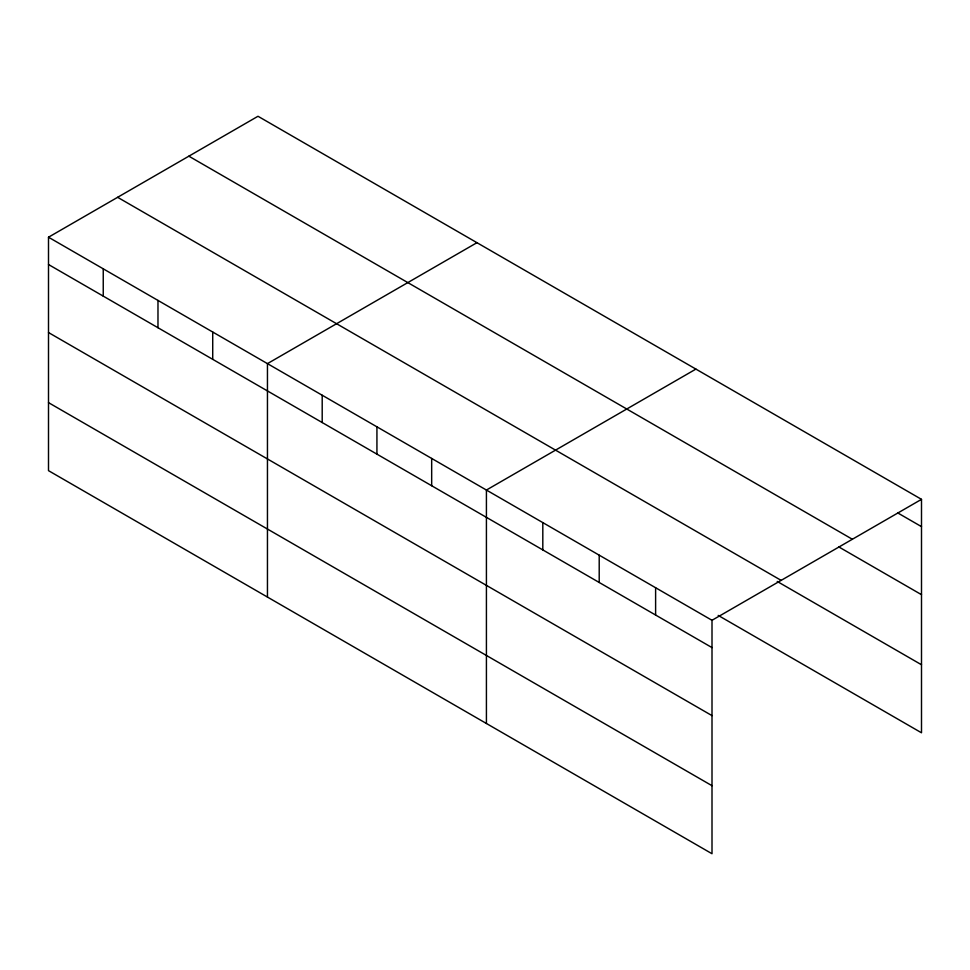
<?xml version="1.0" encoding="UTF-8"?>
<svg xmlns="http://www.w3.org/2000/svg" width="970" height="970" viewBox="0 0 970 970"><rect width="100%" height="100%" fill="white"/><g stroke="black" fill="none" stroke-linecap="round" stroke-linejoin="round"><path stroke-width="1.45" d="M48.5 237.213L712.004 620.291L712.004 853.733L48.5 470.656L48.5 237.213L257.996 116.267L921.5 499.344L921.5 732.786L718.2 615.404M476.949 242.682L267.453 363.629L267.453 597.071M695.902 369.097L486.419 490.044L486.419 723.487M712.004 620.291L921.5 499.344M897.893 513.009L921.5 526.637M188.859 156.182L852.363 539.259M838.868 546.959L921.5 594.671M117.637 197.31L781.141 580.375M777.225 581.454L921.5 664.753M48.5 264.519L712.004 647.596M48.5 332.54L712.004 715.617M48.5 402.635L712.004 785.7M655.611 587.735L655.611 615.029M599.205 555.167L599.205 582.473M542.812 522.612L542.812 549.905M431.674 458.446L431.674 485.74M376.93 426.836L376.93 454.142M322.198 395.239L322.198 422.532M212.721 332.031L212.721 359.324M157.977 300.421L157.977 327.727M103.244 268.823L103.244 296.129"/></g></svg>
